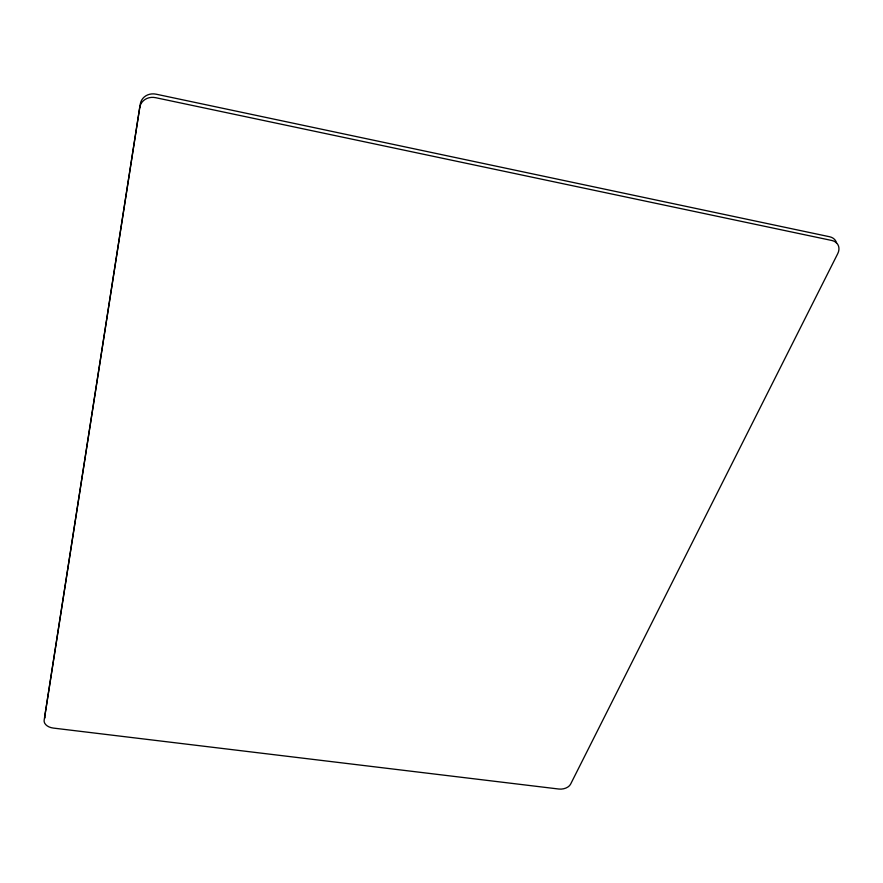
<?xml version="1.0" encoding="UTF-8"?>
<svg xmlns="http://www.w3.org/2000/svg" width="883" height="883" viewBox="0 0 883 883"><rect width="100%" height="100%" fill="white"/><g stroke="black" fill="none" stroke-linecap="round" stroke-linejoin="round"><path stroke-width="1.32" d="M45.055 717.857A10.21 6.733 5.2 0 1 44.878 715.738L140.298 104.028A14.139 12.748 23.7 0 1 156.159 94.194L829.623 236.754A13.168 10.166 -30 0 1 836.565 243.145M139.702 107.538L44.15 720.208A10.243 6.733 5.2 0 0 53.245 728.067L558.862 789.038A9.338 5.938 -9.3 0 0 570.584 784.181L837.735 253.653A13.212 10.177 -29.9 0 0 831.797 240.474L155.629 97.682A14.194 12.781 23.4 0 0 139.702 107.538"/></g></svg>
